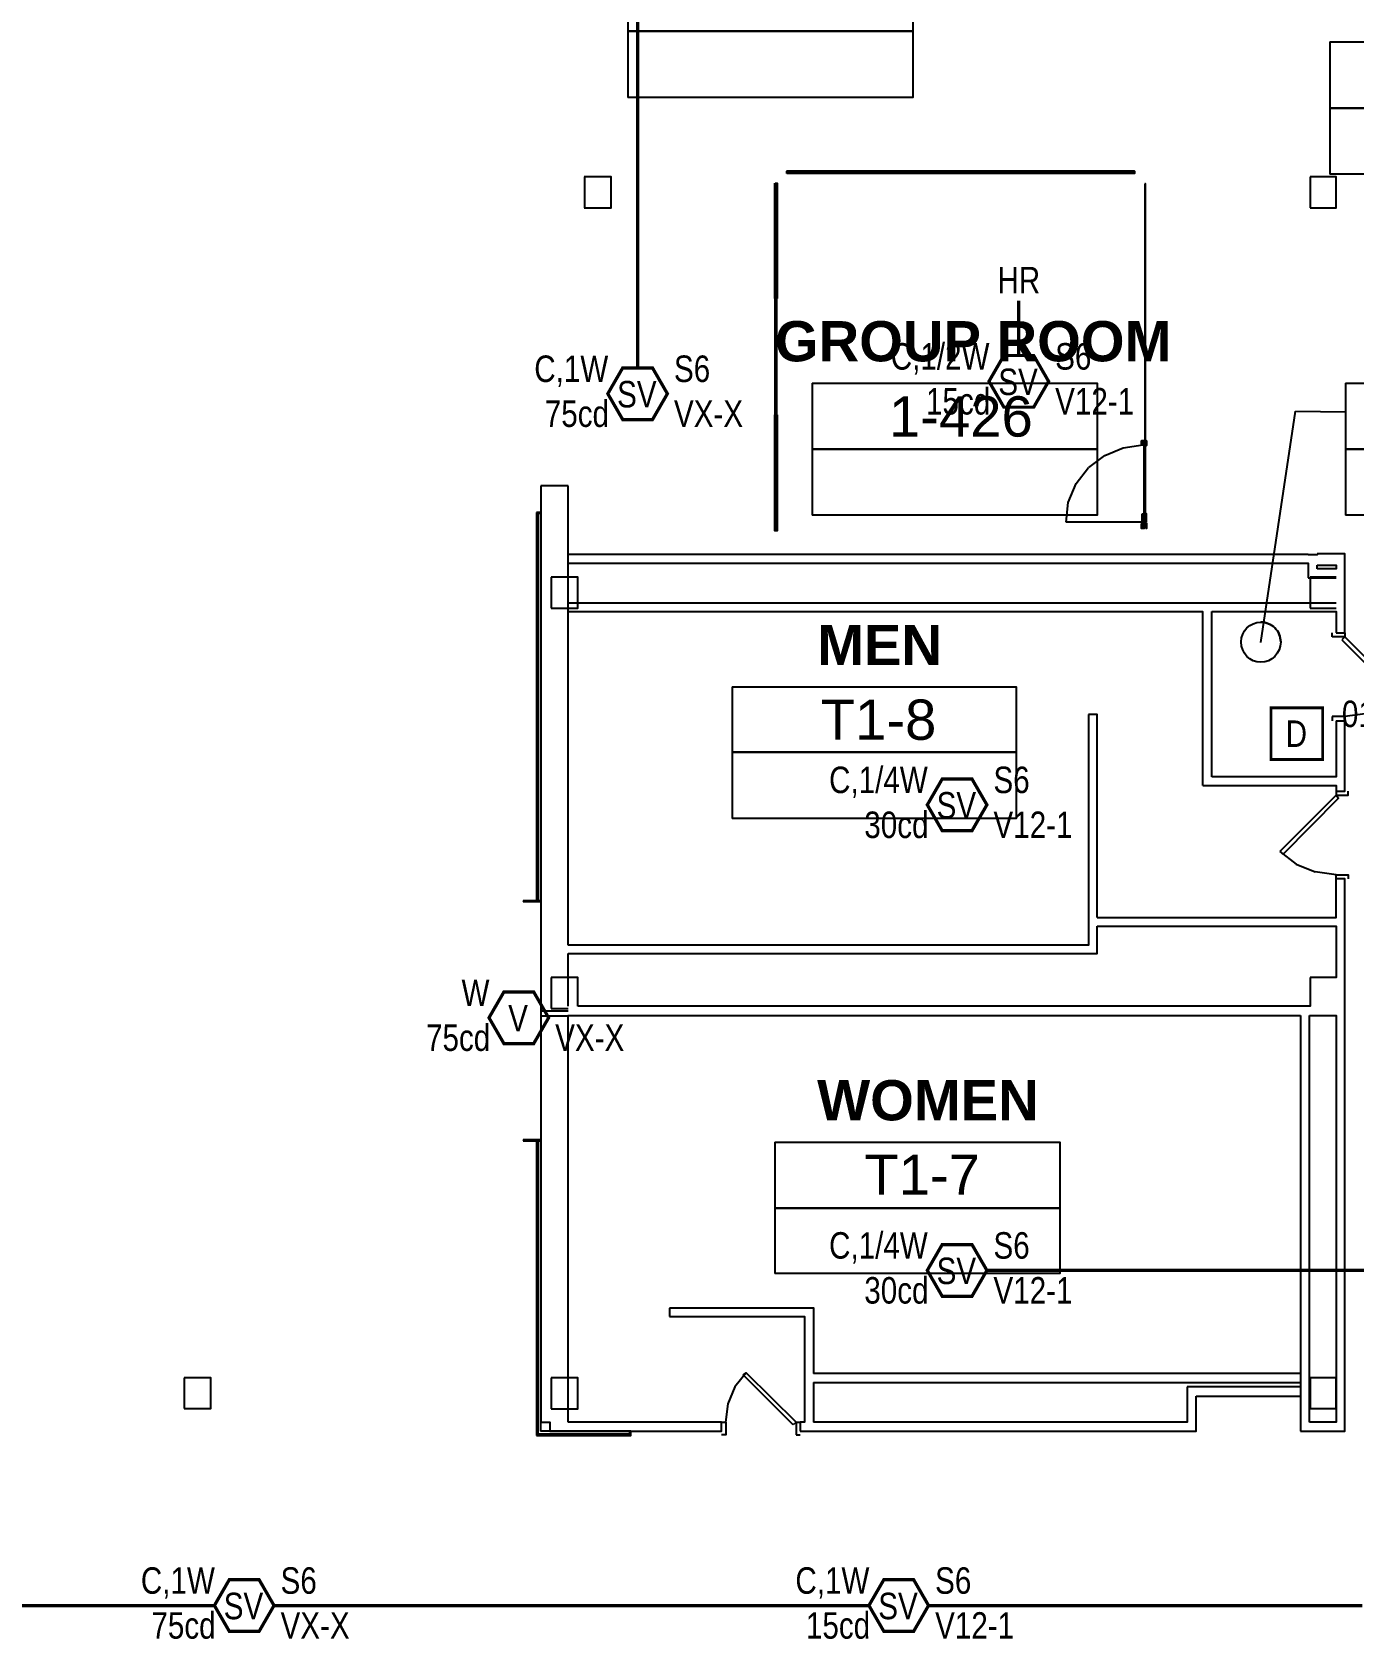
# Model space of a CAD drawing. Header units: inches. Extents: x 8199 to 15931, y 7617 to 15423.
# Drawn here: x 13328 to 13927, y 8918 to 9646 of the extents above; entities that cross this region are included whole.
import ezdxf
from ezdxf.enums import TextEntityAlignment as Align

# ---------------------------------------------------------------- set-up
doc = ezdxf.new("R2010")
doc.units = ezdxf.units.IN
doc.header["$LTSCALE"] = 0.25
doc.header["$MEASUREMENT"] = 0
for name, color, linetype in [('BACKGROUND', 8, 'Continuous'), ('CL-TEXT', 3, 'Continuous'), ('CONDUIT', 6, 'Continuous'), ('HEAT DETECTOR', 1, 'Continuous'), ('SPEAKER STROBE', 1, 'Continuous'), ('STROBE', 1, 'Continuous')]:
    doc.layers.add(name, color=color, linetype=linetype)
doc.styles.add('Arial', font='arial.ttf', dxfattribs={"width": 0.8})
doc.styles.add('PDF Arial', font='arial.ttf')
doc.styles.add('PDF Arial Bold', font='arialbd.ttf')

# ---------------------------------------------------------------- blocks, each defined once
blk = doc.blocks.new('SIGA-HRD')
at = {"layer": 'HEAT DETECTOR', "const_width": 1.3}
blk.add_lwpolyline([(-11.5, -11.68), (-11.5, 11.7), (11.89, 11.7), (11.89, -11.68)], close=True, dxfattribs=at)
at = {"layer": 'HEAT DETECTOR', "style": 'Arial', "width": 0.8}
blk.add_text('D', height=12, dxfattribs=at).set_placement((0, 0), align=Align.MIDDLE)
for tag, p in [('ADDRESS', (20.64, 8.96)), ('ZONE', (20.64, -8.58))]:
    blk.add_attdef(tag, text='', height=12, dxfattribs=at).set_placement(p, align=Align.MIDDLE_LEFT)
blk.add_attdef('SUBSCRIPT', text='', height=12, dxfattribs=at).set_placement((-16.56, -9.02), align=Align.MIDDLE_RIGHT)
blk = doc.blocks.new('G1-VM')
at = {"layer": 'STROBE', "const_width": 1.46}
blk.add_lwpolyline([(13.83, 0.21), (7.08, 11.9), (-6.42, 11.9), (-13.17, 0.21), (-6.42, -11.49), (7.08, -11.49)], close=True, dxfattribs=at)
at = {"layer": 'STROBE', "style": 'Arial', "width": 0.8}
blk.add_text('V', height=12, dxfattribs=at).set_placement((0, 0), align=Align.MIDDLE)
for tag, p in [('W', (-12.95, 11.52)), ('CANDELA', (-12.62, -8.82))]:
    blk.add_attdef(tag, text='', height=12, dxfattribs=at).set_placement(p, align=Align.MIDDLE_RIGHT)
blk.add_attdef('Visual_Circuit', text='', height=12, dxfattribs=at).set_placement((16.8, -8.82), align=Align.MIDDLE_LEFT)
blk = doc.blocks.new('GC-S7VM')
at = {"layer": 'SPEAKER STROBE', "const_width": 1.46}
blk.add_lwpolyline([(13.83, 0.21), (7.08, 11.9), (-6.42, 11.9), (-13.17, 0.21), (-6.42, -11.49), (7.08, -11.49)], close=True, dxfattribs=at)
at = {"layer": 'SPEAKER STROBE', "style": 'Arial', "width": 0.8}
blk.add_text('SV', height=12, dxfattribs=at).set_placement((0, 0), align=Align.MIDDLE)
for tag, p in [('C', (-12.95, 11.52)), ('CANDELA', (-12.62, -8.82)), ('1/2W', (-12.62, -29.16))]:
    blk.add_attdef(tag, text='', height=12, dxfattribs=at).set_placement(p, align=Align.MIDDLE_RIGHT)
for tag, p in [('Speaker_Circuit', (16.8, 11.52)), ('Visual_Circuit', (16.8, -8.82))]:
    blk.add_attdef(tag, text='', height=12, dxfattribs=at).set_placement(p, align=Align.MIDDLE_LEFT)

msp = doc.modelspace()

# ---------------------------------------------------------------- linework, layer by layer
at = {"layer": 'BACKGROUND'}
for points in [[(13597.92, 9676.75), (13597.92, 9646.8), (13597.92, 9616.86)], [(13597.93, 9676.76), (13726.97, 9676.76), (13726.97, 9646.81), (13597.93, 9646.81), (13726.97, 9646.81), (13726.97, 9616.87), (13597.93, 9616.87)], [(13915.84, 9642.02), (14044.88, 9642.02), (14044.88, 9612.07), (13915.84, 9612.07), (14044.88, 9612.07), (14044.88, 9582.12), (13915.84, 9582.12)], [(13915.89, 9642.03), (13915.89, 9612.09), (13915.89, 9582.14)], [(13578.18, 9566.85), (13590.29, 9566.85), (13590.29, 9580.86), (13578.18, 9580.86)], [(13578.19, 9580.87), (13578.19, 9566.85)], [(13669.9, 9583.4), (13709.73, 9583.4), (13669.9, 9583.4), (13709.73, 9583.4), (13669.9, 9583.4), (13709.73, 9583.4), (13709.73, 9582.76), (13669.9, 9582.76), (13709.73, 9582.76), (13669.9, 9582.76), (13709.73, 9582.76)], [(13709.73, 9582.44), (13669.9, 9582.44)], [(13669.95, 9582.46), (13669.95, 9582.78), (13669.95, 9583.42)], [(13669.95, 9583.42), (13669.95, 9583.42)], [(13669.95, 9583.42), (13669.95, 9583.42)], [(13669.95, 9583.42), (13669.95, 9583.42)], [(13669.95, 9582.78), (13669.95, 9582.78)], [(13670.85, 9582.76), (13709.73, 9582.76), (13709.73, 9583.4), (13670.85, 9583.4)], [(13670.89, 9583.41), (13670.89, 9582.77)], [(13709.76, 9582.77), (13748.62, 9582.77), (13709.76, 9582.77), (13748.62, 9582.77), (13709.76, 9582.77), (13748.62, 9582.77), (13748.62, 9583.41), (13709.76, 9583.41), (13748.62, 9583.41), (13709.76, 9583.41), (13748.62, 9583.41), (13709.76, 9583.41), (13748.62, 9583.41), (13748.62, 9582.77)], [(13748.62, 9582.46), (13709.76, 9582.46)], [(13748.6, 9582.76), (13787.47, 9582.76), (13748.6, 9582.76), (13787.47, 9582.76), (13748.6, 9582.76), (13787.47, 9582.76), (13787.47, 9583.4), (13748.6, 9583.4), (13787.47, 9583.4), (13748.6, 9583.4), (13787.47, 9583.4), (13748.6, 9583.4), (13787.47, 9583.4), (13787.47, 9582.76)], [(13787.47, 9582.45), (13748.6, 9582.45)], [(13787.48, 9582.78), (13826.36, 9582.78), (13826.36, 9583.41), (13787.48, 9583.41)], [(13787.48, 9583.4), (13827.3, 9583.4), (13787.48, 9583.4), (13827.3, 9583.4), (13787.48, 9583.4), (13827.3, 9583.4), (13827.3, 9582.77), (13827.3, 9582.45), (13787.48, 9582.45)], [(13827.3, 9583.4), (13827.3, 9583.4)], [(13827.3, 9583.4), (13827.3, 9583.4)], [(13827.3, 9583.4), (13827.3, 9583.4)], [(13827.3, 9582.77), (13827.3, 9582.77)], [(13906.94, 9566.84), (13918.74, 9566.84), (13918.74, 9580.86), (13906.94, 9580.86)], [(13906.96, 9580.86), (13906.96, 9566.84)], [(13664.5, 9577.99), (13664.5, 9577.99)], [(13664.5, 9577.99), (13664.5, 9577.99)], [(13664.5, 9525.74), (13664.5, 9577.99)], [(13664.5, 9577.67), (13664.5, 9525.74), (13664.5, 9473.17), (13664.5, 9421.24)], [(13664.55, 9578), (13665.17, 9578), (13665.17, 9525.75), (13665.17, 9578), (13665.17, 9525.75), (13665.17, 9578)], [(13664.55, 9577.68), (13665.17, 9577.68), (13665.17, 9525.75), (13664.55, 9525.75), (13665.17, 9525.75), (13665.17, 9473.19), (13665.17, 9420.62), (13664.55, 9420.62)], [(13665.17, 9578), (13665.17, 9578)], [(13665.17, 9578), (13665.17, 9578)], [(13665.17, 9578), (13665.48, 9578), (13665.48, 9525.75)], [(13832.39, 9461.38), (13832.39, 9500.25), (13832.06, 9500.25), (13832.39, 9500.25), (13832.39, 9539.12), (13832.06, 9539.12), (13832.39, 9539.12), (13832.39, 9577.67), (13832.06, 9577.67)], [(13832.07, 9577.67), (13832.07, 9539.12), (13832.07, 9500.25), (13832.07, 9461.39)], [(13681.38, 9487.51), (13681.38, 9457.56), (13681.38, 9427.61)], [(13681.4, 9487.51), (13810.42, 9487.51), (13810.42, 9457.56), (13681.4, 9457.56), (13810.42, 9457.56), (13810.42, 9427.62), (13681.4, 9427.62)], [(13922.85, 9487.51), (14051.89, 9487.51), (14051.89, 9457.56), (13922.85, 9457.56), (14051.89, 9457.56), (14051.89, 9427.61), (13922.85, 9427.61)], [(13922.9, 9487.52), (13922.9, 9457.57), (13922.9, 9427.63)], [(13664.5, 9420.61), (13664.5, 9473.17)], [(13664.55, 9421.26), (13665.17, 9421.26), (13665.17, 9473.19), (13664.55, 9473.19), (13665.17, 9473.19), (13665.17, 9420.62), (13665.17, 9473.19), (13665.17, 9420.62)], [(13665.48, 9473.18), (13665.48, 9420.62), (13665.17, 9420.62)], [(13884.64, 9369.95), (13900.26, 9474.77)], [(13900.29, 9474.78), (13922.9, 9474.46)], [(13813.93, 9454.7), (13822.21, 9458.2)], [(13822.24, 9458.21), (13831.14, 9459.48)], [(13830.5, 9461.39), (13830.83, 9461.39)], [(13830.83, 9460.12), (13830.83, 9460.44), (13830.5, 9460.44), (13830.83, 9460.44)], [(13831.76, 9460.43), (13831.12, 9460.43), (13831.76, 9460.43), (13831.76, 9460.75), (13831.76, 9461.07), (13831.76, 9461.39), (13830.51, 9461.39)], [(13830.52, 9461.4), (13830.52, 9461.4)], [(13830.52, 9461.4), (13830.52, 9461.4)], [(13830.52, 9461.4), (13830.52, 9461.4)], [(13830.52, 9461.4), (13830.52, 9461.4)], [(13830.52, 9461.4), (13830.52, 9461.4)], [(13830.52, 9461.4), (13830.52, 9461.4)], [(13830.52, 9461.4), (13830.52, 9461.4)], [(13830.52, 9459.81), (13830.52, 9461.4)], [(13830.52, 9461.4), (13830.52, 9461.4)], [(13830.52, 9461.4), (13830.52, 9461.4)], [(13830.52, 9461.4), (13830.52, 9461.4)], [(13830.52, 9461.4), (13830.52, 9461.4)], [(13830.52, 9461.4), (13830.52, 9461.4)], [(13830.52, 9461.4), (13830.52, 9461.4)], [(13830.52, 9461.4), (13830.52, 9461.4)], [(13830.52, 9461.4), (13830.52, 9461.4)], [(13830.52, 9461.4), (13830.52, 9461.4)], [(13830.52, 9461.4), (13830.52, 9461.4)], [(13830.52, 9461.4), (13830.52, 9461.4)], [(13830.52, 9461.4), (13830.52, 9461.4)], [(13830.52, 9461.4), (13830.52, 9461.4)], [(13830.52, 9460.44), (13830.52, 9460.44)], [(13830.52, 9460.44), (13830.52, 9460.44)], [(13830.52, 9460.44), (13830.52, 9460.44)], [(13830.52, 9460.44), (13830.52, 9460.44)], [(13830.52, 9460.44), (13830.52, 9460.44)], [(13830.52, 9460.44), (13830.52, 9460.44)], [(13830.52, 9460.13), (13830.52, 9460.13)], [(13830.52, 9459.81), (13830.52, 9459.81)], [(13830.52, 9459.81), (13830.52, 9459.81)], [(13830.52, 9459.49), (13830.52, 9459.81)], [(13830.52, 9459.81), (13830.52, 9459.81)], [(13830.52, 9459.81), (13830.52, 9459.81)], [(13830.52, 9459.81), (13830.52, 9459.81)], [(13830.52, 9459.81), (13830.52, 9459.81)], [(13830.52, 9459.81), (13830.52, 9459.81)], [(13830.52, 9459.81), (13830.52, 9459.49)], [(13830.52, 9459.49), (13830.52, 9459.49)], [(13831.14, 9461.39), (13830.82, 9461.39)], [(13830.82, 9460.44), (13831.14, 9460.44), (13831.14, 9460.12), (13830.82, 9460.12)], [(13831.14, 9459.48), (13830.82, 9459.48), (13831.14, 9459.48), (13831.14, 9459.8)], [(13830.83, 9460.44), (13830.83, 9460.44)], [(13830.83, 9459.8), (13830.83, 9459.8)], [(13830.83, 9459.8), (13830.83, 9459.8)], [(13830.83, 9459.8), (13830.83, 9459.8)], [(13830.83, 9459.8), (13830.83, 9459.8)], [(13830.83, 9459.48), (13830.83, 9459.48)], [(13830.83, 9459.48), (13830.83, 9459.48)], [(13830.83, 9459.48), (13830.83, 9459.48)], [(13830.83, 9459.48), (13830.83, 9459.48)], [(13830.83, 9459.48), (13830.83, 9459.48)], [(13831.44, 9459.48), (13831.76, 9459.48), (13831.76, 9459.79), (13831.76, 9459.48), (13831.76, 9459.79), (13831.76, 9459.48), (13831.12, 9459.48)], [(13831.45, 9460.44), (13831.45, 9460.75), (13831.45, 9460.44), (13831.45, 9460.75), (13831.45, 9461.07), (13831.45, 9461.39), (13831.13, 9461.39)], [(13831.13, 9459.8), (13831.45, 9459.8), (13831.45, 9459.48)], [(13831.14, 9460.44), (13831.14, 9460.44)], [(13831.14, 9460.44), (13831.14, 9460.44)], [(13831.14, 9460.44), (13831.14, 9460.44)], [(13831.14, 9459.8), (13831.14, 9459.8)], [(13831.14, 9459.8), (13831.14, 9459.8)], [(13831.14, 9459.8), (13831.14, 9459.8)], [(13831.14, 9459.48), (13831.14, 9459.48)], [(13831.14, 9459.48), (13831.14, 9459.48)], [(13831.14, 9459.48), (13831.14, 9459.48)], [(13831.14, 9459.48), (13831.14, 9459.48)], [(13831.14, 9459.48), (13831.14, 9459.48)], [(13831.74, 9460.43), (13832.39, 9460.43), (13831.42, 9460.43)], [(13831.44, 9423.8), (13831.76, 9423.8), (13831.76, 9423.48), (13831.76, 9423.8), (13831.76, 9423.48), (13831.76, 9423.8), (13831.76, 9459.48)], [(13831.45, 9461.39), (13831.45, 9461.39)], [(13831.45, 9460.75), (13831.45, 9460.75)], [(13831.45, 9460.75), (13831.45, 9460.75)], [(13831.45, 9460.75), (13831.45, 9460.75)], [(13831.45, 9460.75), (13831.45, 9460.75)], [(13831.45, 9460.75), (13831.45, 9460.75)], [(13831.45, 9460.75), (13831.45, 9460.75)], [(13831.45, 9460.75), (13831.45, 9460.75)], [(13831.45, 9460.44), (13831.45, 9460.44)], [(13831.45, 9460.44), (13831.45, 9460.44)], [(13831.45, 9460.44), (13831.45, 9460.44)], [(13831.45, 9460.44), (13831.45, 9460.44)], [(13831.45, 9460.44), (13831.45, 9460.44)], [(13831.45, 9460.44), (13831.45, 9460.44)], [(13831.45, 9460.44), (13831.45, 9460.44)], [(13831.45, 9460.44), (13831.45, 9460.44)], [(13831.74, 9461.38), (13832.39, 9461.38), (13832.06, 9461.38)], [(13832.07, 9460.11), (13832.07, 9460.43), (13831.75, 9460.43), (13832.07, 9460.43)], [(13831.76, 9461.39), (13831.76, 9461.39)], [(13831.76, 9461.39), (13831.76, 9461.39)], [(13831.76, 9461.39), (13831.76, 9461.39)], [(13831.76, 9461.39), (13831.76, 9461.39)], [(13831.76, 9461.39), (13831.76, 9461.39)], [(13831.76, 9461.39), (13831.76, 9461.39)], [(13831.76, 9461.39), (13831.76, 9461.39)], [(13831.76, 9461.39), (13831.76, 9461.39)], [(13831.76, 9461.39), (13831.76, 9461.39)], [(13831.76, 9461.39), (13831.76, 9461.39)], [(13831.76, 9461.39), (13831.76, 9461.39)], [(13831.76, 9461.39), (13831.76, 9461.39)], [(13831.76, 9461.39), (13831.76, 9461.39)], [(13831.76, 9461.39), (13831.76, 9461.39)], [(13831.76, 9461.39), (13831.76, 9461.39)], [(13831.76, 9461.39), (13831.76, 9461.39)], [(13831.76, 9461.39), (13831.76, 9461.39)], [(13831.76, 9460.75), (13831.76, 9460.75)], [(13831.76, 9460.43), (13831.76, 9460.43)], [(13831.76, 9459.48), (13831.76, 9459.48)], [(13831.76, 9459.48), (13831.76, 9459.48)], [(13831.76, 9459.48), (13831.76, 9459.48)], [(13831.76, 9459.48), (13831.76, 9459.48)], [(13832.06, 9460.43), (13832.39, 9460.43), (13832.39, 9460.11), (13832.39, 9460.43), (13832.39, 9460.11), (13832.06, 9460.11)], [(13832.07, 9460.43), (13832.07, 9460.43)], [(13832.07, 9460.43), (13832.07, 9460.43)], [(13832.07, 9459.79), (13832.07, 9459.79)], [(13832.07, 9459.79), (13832.07, 9459.79)], [(13832.07, 9459.79), (13832.07, 9459.79)], [(13832.07, 9459.79), (13832.07, 9459.79)], [(13832.07, 9459.79), (13832.07, 9459.79)], [(13832.07, 9459.79), (13832.07, 9459.79)], [(13832.07, 9459.79), (13832.07, 9459.79)], [(13832.07, 9459.48), (13832.07, 9459.48)], [(13832.07, 9459.48), (13832.07, 9459.48)], [(13832.07, 9459.48), (13832.07, 9459.48)], [(13832.07, 9459.48), (13832.07, 9459.48)], [(13832.07, 9459.48), (13832.07, 9459.48)], [(13832.39, 9461.38), (13832.39, 9461.38)], [(13832.39, 9461.38), (13832.39, 9461.38)], [(13832.39, 9461.38), (13832.39, 9461.38)], [(13832.39, 9461.38), (13832.39, 9461.38)], [(13832.39, 9461.38), (13832.39, 9461.38)], [(13832.39, 9461.38), (13832.39, 9461.38)], [(13832.39, 9461.38), (13832.39, 9461.38)], [(13832.39, 9461.38), (13832.39, 9461.38)], [(13832.39, 9461.38), (13832.39, 9461.38)], [(13832.39, 9460.43), (13832.39, 9460.43)], [(13832.39, 9460.43), (13832.39, 9460.43)], [(13832.39, 9460.43), (13832.39, 9460.43)], [(13832.39, 9460.43), (13832.39, 9460.43)], [(13832.39, 9460.43), (13832.39, 9460.43)], [(13832.39, 9460.43), (13832.39, 9460.43)], [(13832.39, 9460.43), (13832.39, 9460.43)], [(13832.39, 9460.43), (13832.39, 9460.43)], [(13832.39, 9460.43), (13832.39, 9460.43)], [(13832.39, 9460.43), (13832.39, 9460.43)], [(13832.39, 9460.11), (13832.39, 9460.11)], [(13832.39, 9459.79), (13832.39, 9459.79)], [(13832.39, 9459.79), (13832.39, 9459.79)], [(13832.39, 9459.79), (13832.39, 9459.79)], [(13832.39, 9459.79), (13832.39, 9459.79)], [(13832.39, 9459.79), (13832.39, 9459.79)], [(13832.39, 9459.47), (13832.39, 9459.47)], [(13832.39, 9459.47), (13832.39, 9459.47)], [(13832.39, 9459.47), (13832.39, 9459.47)], [(13832.39, 9459.47), (13832.39, 9459.47)], [(13832.39, 9459.47), (13832.39, 9459.47)], [(13832.39, 9459.47), (13832.39, 9459.47)], [(13832.39, 9459.47), (13832.39, 9459.47)], [(13832.39, 9459.47), (13832.39, 9459.15)], [(13832.39, 9455.97), (13832.39, 9459.47)], [(13832.39, 9423.79), (13832.39, 9459.47)], [(13832.39, 9459.15), (13832.39, 9459.15)], [(13832.39, 9459.15), (13832.39, 9459.15)], [(13832.39, 9459.15), (13832.39, 9459.15)], [(13832.39, 9459.15), (13832.39, 9459.15)], [(13832.39, 9459.15), (13832.39, 9459.15)], [(13832.39, 9459.15), (13832.39, 9459.15)], [(13832.39, 9459.15), (13832.39, 9459.15)], [(13832.39, 9459.15), (13832.39, 9459.15)], [(13832.39, 9459.15), (13832.39, 9459.15)], [(13832.39, 9459.15), (13832.39, 9459.15)], [(13832.39, 9459.15), (13832.39, 9459.15)], [(13832.43, 9461.4), (13832.75, 9461.4)], [(13832.75, 9461.4), (13832.43, 9461.4)], [(13832.43, 9459.49), (13832.75, 9459.49), (13832.75, 9459.81), (13832.43, 9459.81), (13832.75, 9459.81), (13832.75, 9460.45), (13832.75, 9459.49), (13832.75, 9459.17), (13832.43, 9459.17), (13832.75, 9459.17)], [(13832.75, 9461.4), (13832.75, 9461.4)], [(13832.75, 9461.4), (13832.75, 9461.4)], [(13832.75, 9461.4), (13832.75, 9461.4)], [(13832.75, 9461.4), (13832.75, 9461.4)], [(13832.75, 9461.4), (13832.75, 9461.4)], [(13832.75, 9461.4), (13832.75, 9461.4)], [(13832.75, 9460.45), (13832.75, 9460.45)], [(13832.75, 9460.45), (13832.75, 9460.45)], [(13832.75, 9459.49), (13832.75, 9459.49)], [(13832.75, 9459.17), (13832.75, 9459.17)], [(13832.75, 9459.17), (13832.75, 9459.17)], [(13800.86, 9441.95), (13806.58, 9449.28)], [(13806.61, 9449.29), (13813.95, 9454.71)], [(13797.36, 9433.35), (13800.86, 9441.96)], [(13558.41, 9441), (13558.41, 9379.83), (13558.41, 9293.49), (13558.41, 9200.78)], [(13570.87, 9441.01), (13558.45, 9441.01)], [(13556.49, 9428.57), (13558.41, 9428.57), (13558.41, 9428.89), (13556.49, 9428.89)], [(13556.54, 9428.9), (13556.54, 9428.59), (13556.54, 9253.04)], [(13557.14, 9253.03), (13558.41, 9253.03), (13558.41, 9428.57), (13557.14, 9428.57)], [(13557.16, 9428.58), (13557.16, 9253.04)], [(13796.42, 9424.44), (13797.38, 9433.36)], [(13830.79, 9428.26), (13831.76, 9428.26), (13831.76, 9424.11), (13831.44, 9424.11)], [(13830.83, 9424.12), (13830.83, 9424.44), (13830.83, 9428.26)], [(13832.39, 9424.75), (13832.39, 9428.25)], [(13832.43, 9424.76), (13832.75, 9424.76), (13832.75, 9428.27), (13832.43, 9428.27)], [(13664.5, 9420.61), (13664.5, 9420.61)], [(13664.5, 9420.61), (13664.5, 9420.61)], [(13665.17, 9420.62), (13665.17, 9420.62)], [(13665.17, 9420.62), (13665.17, 9420.62)], [(13832.07, 9424.43), (13796.39, 9424.43)], [(13830.83, 9423.17), (13830.83, 9422.85), (13830.5, 9422.85), (13830.83, 9422.85)], [(13830.5, 9421.89), (13830.83, 9421.89)], [(13831.76, 9422.84), (13831.12, 9422.84), (13831.76, 9422.84), (13831.76, 9422.52), (13831.76, 9422.2), (13831.76, 9421.88), (13831.76, 9421.56), (13830.51, 9421.56)], [(13830.52, 9423.49), (13830.52, 9422.85), (13830.52, 9423.49), (13830.52, 9423.81), (13830.52, 9423.49), (13830.52, 9421.89), (13830.52, 9421.58), (13830.52, 9421.89)], [(13830.52, 9423.49), (13830.52, 9423.49)], [(13830.52, 9423.49), (13830.52, 9423.49)], [(13830.52, 9423.49), (13830.52, 9423.49)], [(13830.52, 9423.49), (13830.52, 9423.49)], [(13830.52, 9423.49), (13830.52, 9423.49)], [(13830.52, 9423.49), (13830.52, 9423.49)], [(13830.52, 9422.85), (13830.52, 9422.85)], [(13830.52, 9422.85), (13830.52, 9422.85)], [(13830.52, 9422.85), (13830.52, 9422.85)], [(13830.52, 9422.85), (13830.52, 9422.85)], [(13830.52, 9422.85), (13830.52, 9422.85)], [(13830.52, 9422.85), (13830.52, 9422.85)], [(13830.52, 9422.85), (13830.52, 9422.85)], [(13830.52, 9422.85), (13830.52, 9422.85)], [(13830.52, 9422.85), (13830.52, 9422.85)], [(13830.52, 9421.89), (13830.52, 9421.89)], [(13830.52, 9421.89), (13830.52, 9421.89)], [(13830.52, 9421.89), (13830.52, 9421.89)], [(13830.52, 9421.89), (13830.52, 9421.89)], [(13830.52, 9421.89), (13830.52, 9421.89)], [(13830.52, 9421.89), (13830.52, 9421.89)], [(13830.52, 9421.89), (13830.52, 9421.89)], [(13830.52, 9421.89), (13830.52, 9421.89)], [(13830.52, 9421.89), (13830.52, 9421.89)], [(13830.52, 9421.89), (13830.52, 9421.89)], [(13830.52, 9421.89), (13830.52, 9421.89)], [(13830.52, 9421.89), (13830.52, 9421.89)], [(13830.52, 9421.89), (13830.52, 9421.89)], [(13830.52, 9421.89), (13830.52, 9421.89)], [(13830.52, 9421.89), (13830.52, 9421.89)], [(13830.52, 9421.58), (13830.52, 9421.58)], [(13830.52, 9421.58), (13830.52, 9421.58)], [(13831.45, 9424.12), (13830.8, 9424.12)], [(13831.14, 9423.8), (13830.82, 9423.8), (13831.14, 9423.8), (13831.14, 9423.48)], [(13830.82, 9422.84), (13831.14, 9422.84), (13831.14, 9423.16), (13830.82, 9423.16)], [(13831.14, 9421.89), (13830.82, 9421.89)], [(13830.83, 9423.8), (13830.83, 9423.8)], [(13830.83, 9423.8), (13830.83, 9423.49)], [(13830.83, 9423.49), (13830.83, 9423.49)], [(13830.83, 9423.49), (13830.83, 9423.49)], [(13830.83, 9423.49), (13830.83, 9423.49)], [(13830.83, 9423.49), (13830.83, 9423.49)], [(13830.83, 9423.49), (13830.83, 9423.49)], [(13831.76, 9423.48), (13830.83, 9423.49)], [(13830.83, 9423.49), (13830.83, 9423.49)], [(13830.83, 9422.85), (13830.83, 9422.85)], [(13831.12, 9423.8), (13831.76, 9423.8), (13831.76, 9423.48)], [(13831.13, 9423.48), (13831.45, 9423.48), (13831.45, 9423.8)], [(13831.13, 9421.89), (13831.45, 9421.89)], [(13831.14, 9423.8), (13831.14, 9423.8)], [(13831.14, 9423.8), (13831.14, 9423.8)], [(13831.14, 9423.48), (13831.14, 9423.48)], [(13831.14, 9423.48), (13831.14, 9423.48)], [(13831.14, 9423.48), (13831.14, 9423.48)], [(13831.14, 9423.48), (13831.14, 9423.48)], [(13831.14, 9423.48), (13831.14, 9423.48)], [(13831.14, 9422.84), (13831.14, 9422.84)], [(13831.14, 9422.84), (13831.14, 9422.84)], [(13831.14, 9422.84), (13831.14, 9422.84)], [(13831.74, 9422.83), (13832.39, 9422.83), (13832.39, 9422.52), (13832.39, 9422.83), (13831.42, 9422.83)], [(13831.45, 9422.84), (13831.45, 9422.84)], [(13831.45, 9422.84), (13831.45, 9422.84)], [(13831.45, 9422.2), (13831.45, 9421.89), (13831.45, 9422.52), (13831.45, 9422.84)], [(13831.45, 9422.84), (13831.45, 9422.84)], [(13831.45, 9422.84), (13831.45, 9422.84)], [(13831.45, 9422.84), (13831.45, 9422.84)], [(13831.45, 9422.84), (13831.45, 9422.84)], [(13831.45, 9422.84), (13831.45, 9422.84)], [(13831.45, 9422.52), (13831.45, 9422.52)], [(13831.45, 9422.52), (13831.45, 9422.52)], [(13831.45, 9422.52), (13831.45, 9422.52)], [(13831.45, 9422.52), (13831.45, 9422.52)], [(13831.45, 9422.52), (13831.45, 9422.52)], [(13831.45, 9422.52), (13831.45, 9422.52)], [(13831.45, 9422.52), (13831.45, 9422.52)], [(13831.45, 9422.52), (13831.45, 9422.52)], [(13831.45, 9422.52), (13831.45, 9422.52)], [(13831.45, 9422.52), (13831.45, 9422.52)], [(13831.45, 9421.89), (13831.45, 9421.89)], [(13832.07, 9423.16), (13832.07, 9422.84), (13831.75, 9422.84), (13832.07, 9422.84)], [(13831.76, 9423.48), (13831.76, 9423.48)], [(13831.76, 9423.48), (13831.76, 9423.48)], [(13831.76, 9422.84), (13831.76, 9422.84)], [(13831.76, 9422.52), (13831.76, 9422.52)], [(13831.76, 9421.88), (13831.76, 9421.88)], [(13831.76, 9421.88), (13831.76, 9421.88)], [(13831.76, 9421.88), (13831.76, 9421.88)], [(13831.76, 9421.88), (13831.76, 9421.88)], [(13831.76, 9421.88), (13831.76, 9421.88)], [(13831.76, 9421.88), (13831.76, 9421.88)], [(13831.76, 9421.88), (13831.76, 9421.88)], [(13831.76, 9421.88), (13831.76, 9421.88)], [(13831.76, 9421.88), (13831.76, 9421.88)], [(13831.76, 9421.88), (13831.76, 9421.88)], [(13831.76, 9421.88), (13831.76, 9421.88)], [(13831.76, 9421.88), (13831.76, 9421.88)], [(13831.76, 9421.88), (13831.76, 9421.88)], [(13831.76, 9421.88), (13831.76, 9421.88)], [(13831.76, 9421.88), (13831.76, 9421.88)], [(13831.76, 9421.56), (13831.76, 9421.56)], [(13832.06, 9422.83), (13832.39, 9422.83), (13832.39, 9423.15), (13832.06, 9423.15)], [(13832.07, 9423.79), (13832.07, 9423.79)], [(13832.07, 9423.79), (13832.07, 9423.79)], [(13832.07, 9423.47), (13832.07, 9423.47)], [(13832.07, 9423.47), (13832.07, 9423.47)], [(13832.07, 9423.47), (13832.07, 9423.47)], [(13832.07, 9423.47), (13832.07, 9423.47)], [(13832.07, 9423.47), (13832.07, 9423.47)], [(13832.07, 9423.47), (13832.07, 9423.47)], [(13832.07, 9423.47), (13832.07, 9423.47)], [(13832.07, 9423.47), (13832.07, 9423.47)], [(13832.07, 9423.47), (13832.07, 9423.47)], [(13832.07, 9423.47), (13832.07, 9423.47)], [(13832.07, 9422.84), (13832.07, 9422.84)], [(13832.07, 9422.84), (13832.07, 9422.84)], [(13832.39, 9424.11), (13832.39, 9424.11)], [(13832.39, 9424.11), (13832.39, 9424.11)], [(13832.39, 9424.11), (13832.39, 9424.11)], [(13832.39, 9424.11), (13832.39, 9424.11)], [(13832.39, 9424.11), (13832.39, 9424.11)], [(13832.39, 9424.11), (13832.39, 9424.11)], [(13832.39, 9424.11), (13832.39, 9424.11)], [(13832.39, 9423.79), (13832.39, 9424.11)], [(13832.39, 9424.11), (13832.39, 9424.11)], [(13832.39, 9424.11), (13832.39, 9424.11)], [(13832.39, 9424.11), (13832.39, 9424.11)], [(13832.39, 9424.11), (13832.39, 9424.11)], [(13832.39, 9423.79), (13832.39, 9423.79)], [(13832.39, 9423.79), (13832.39, 9423.79)], [(13832.39, 9423.79), (13832.39, 9423.79)], [(13832.39, 9423.79), (13832.39, 9423.79)], [(13832.39, 9423.79), (13832.39, 9423.79)], [(13832.39, 9423.79), (13832.39, 9423.79)], [(13832.39, 9423.79), (13832.39, 9423.79)], [(13832.39, 9423.47), (13832.39, 9423.47)], [(13832.39, 9423.47), (13832.39, 9423.47)], [(13832.39, 9423.47), (13832.39, 9423.47)], [(13832.39, 9423.47), (13832.39, 9423.47)], [(13832.39, 9423.47), (13832.39, 9423.47)], [(13832.39, 9422.83), (13832.39, 9422.83)], [(13832.39, 9422.83), (13832.39, 9422.83)], [(13832.39, 9422.83), (13832.39, 9422.83)], [(13832.39, 9422.83), (13832.39, 9422.83)], [(13832.39, 9422.83), (13832.39, 9422.83)], [(13832.39, 9422.83), (13832.39, 9422.83)], [(13832.39, 9422.83), (13832.39, 9422.83)], [(13832.39, 9422.83), (13832.39, 9422.83)], [(13832.39, 9422.83), (13832.39, 9422.83)], [(13832.39, 9422.83), (13832.39, 9422.83)], [(13832.39, 9422.52), (13832.39, 9422.52)], [(13832.39, 9421.88), (13832.39, 9421.88)], [(13832.39, 9421.88), (13832.39, 9421.88)], [(13832.39, 9421.88), (13832.39, 9421.88)], [(13832.39, 9421.56), (13832.39, 9421.88)], [(13832.39, 9421.88), (13832.39, 9421.88)], [(13832.39, 9421.88), (13832.39, 9421.88)], [(13832.39, 9421.88), (13832.39, 9421.88)], [(13832.39, 9421.88), (13832.39, 9421.88)], [(13832.39, 9421.56), (13832.39, 9421.56)], [(13832.75, 9424.13), (13832.75, 9423.81), (13832.75, 9422.85), (13832.43, 9422.85), (13832.75, 9422.85), (13832.75, 9421.9), (13832.43, 9421.9), (13832.75, 9421.9), (13832.43, 9421.9)], [(13832.43, 9423.81), (13832.75, 9423.81), (13832.75, 9423.49), (13832.75, 9422.85), (13832.75, 9422.21), (13832.75, 9421.9), (13832.75, 9421.58), (13832.43, 9421.58)], [(13832.75, 9424.13), (13832.75, 9424.13)], [(13832.75, 9424.13), (13832.75, 9424.13)], [(13832.75, 9423.81), (13832.75, 9423.81)], [(13832.75, 9422.85), (13832.75, 9422.85)], [(13832.75, 9422.85), (13832.75, 9422.85)], [(13832.75, 9421.9), (13832.75, 9421.9)], [(13832.75, 9421.9), (13832.75, 9421.9)], [(13832.75, 9421.9), (13832.75, 9421.9)], [(13832.75, 9421.9), (13832.75, 9421.9)], [(13832.75, 9421.9), (13832.75, 9421.9)], [(13906.02, 9409.79), (13570.86, 9409.79)], [(13570.86, 9405.96), (13906.02, 9405.96), (13906.02, 9399.27)], [(13910.12, 9410.09), (13910.12, 9409.78), (13905.98, 9409.78)], [(13918.74, 9410.1), (13910.15, 9410.1)], [(13922.59, 9374.43), (13922.59, 9410.11), (13918.76, 9410.11)], [(13563.17, 9385.56), (13575.28, 9385.56), (13575.28, 9399.58), (13563.17, 9399.58)], [(13563.18, 9399.58), (13563.18, 9385.56)], [(13905.98, 9399.26), (13910.12, 9399.26)], [(13918.74, 9399.59), (13906.94, 9399.59)], [(13906.96, 9399.58), (13906.96, 9385.57)], [(13910.12, 9403.4), (13910.12, 9405)], [(13910.15, 9405), (13918.74, 9405), (13918.74, 9403.41), (13910.15, 9403.41)], [(13910.15, 9399.27), (13918.74, 9399.27)], [(13918.74, 9387.8), (13570.84, 9387.8)], [(13570.85, 9383.97), (13858.19, 9383.97), (13858.19, 9309.1), (13858.19, 9305.28)], [(13862.34, 9383.98), (13918.74, 9383.98), (13918.74, 9374.42)], [(13862.35, 9309.11), (13862.35, 9383.97)], [(13906.94, 9385.57), (13918.74, 9385.57)], [(13570.87, 9232.97), (13570.87, 9293.5), (13570.87, 9379.84)], [(13916.82, 9372.5), (13916.82, 9374.41)], [(13918.76, 9374.43), (13922.59, 9374.43), (13922.59, 9372.51), (13916.86, 9372.51)], [(13922.59, 9372.51), (13921.31, 9371.24)], [(13921.31, 9371.23), (13946.79, 9345.75)], [(13946.75, 9345.74), (13948.03, 9347.01), (13922.55, 9372.5)], [(13645.08, 9349.88), (13645.08, 9320.26), (13645.08, 9290.31)], [(13645.1, 9349.89), (13773.81, 9349.89), (13773.81, 9320.27), (13645.1, 9320.27), (13773.81, 9320.27), (13773.81, 9290.32), (13645.1, 9290.32)], [(13806.58, 9337.45), (13806.58, 9232.96), (13570.83, 9232.96)], [(13810.42, 9245.39), (13810.42, 9337.46), (13806.59, 9337.46)], [(13918.74, 9334.59), (13918.74, 9309.11), (13862.34, 9309.11)], [(13916.82, 9336.5), (13916.82, 9334.59)], [(13918.76, 9334.6), (13922.59, 9334.6), (13922.59, 9336.51), (13916.86, 9336.51)], [(13918.76, 9302.74), (13922.59, 9302.74), (13922.59, 9334.6)], [(13931.78, 9337.77), (13922.54, 9336.5)], [(13858.23, 9305.29), (13918.74, 9305.29), (13918.74, 9302.74), (13918.74, 9300.82), (13893.24, 9275.34)], [(13918.73, 9300.82), (13919.68, 9299.54), (13894.5, 9274.06)], [(13918.71, 9300.82), (13924.14, 9300.82), (13924.14, 9302.73)], [(13893.23, 9275.33), (13900.57, 9269.6)], [(13894.54, 9274.07), (13893.27, 9275.34)], [(13900.6, 9269.61), (13909.19, 9266.1)], [(13810.43, 9245.39), (13918.74, 9245.39), (13918.74, 9262.91), (13918.74, 9264.82), (13909.2, 9266.1)], [(13918.71, 9264.82), (13924.14, 9264.82), (13924.14, 9262.91)], [(13918.76, 9012.83), (13922.59, 9012.83), (13922.59, 9201.11), (13922.59, 9262.92), (13918.76, 9262.92)], [(13550.43, 9252.71), (13558.41, 9252.71), (13558.41, 9253.03), (13550.43, 9253.03)], [(13550.46, 9253.04), (13550.46, 9252.72)], [(13570.84, 9229.14), (13810.42, 9229.14), (13810.42, 9232.97), (13810.42, 9241.56)], [(13810.43, 9241.57), (13918.74, 9241.57), (13918.74, 9218.31), (13906.94, 9218.31)], [(13570.87, 9205.25), (13570.87, 9229.15)], [(13575.28, 9205.24), (13575.28, 9218.3), (13563.17, 9218.3)], [(13563.18, 9218.31), (13563.18, 9204.29)], [(13906.96, 9218.31), (13906.96, 9205.25), (13906.63, 9205.25)], [(13558.41, 9203.01), (13558.41, 9016.96)], [(13570.87, 9203.03), (13558.45, 9203.03)], [(13563.22, 9204.3), (13570.87, 9204.3)], [(13902.49, 9205.25), (13575.3, 9205.25)], [(13906.64, 9205.25), (13902.5, 9205.25)], [(13570.87, 9016.97), (13570.87, 9201.11), (13570.87, 9200.8), (13558.45, 9200.8)], [(13570.83, 9201.11), (13902.49, 9201.11)], [(13906.64, 9016.97), (13906.64, 9201.11)], [(13906.65, 9201.11), (13918.74, 9201.11), (13918.74, 9016.97), (13906.65, 9016.97)], [(13550.43, 9144.39), (13558.41, 9144.39), (13558.41, 9144.71), (13550.43, 9144.71)], [(13550.46, 9144.72), (13550.46, 9144.4)], [(13556.54, 9144.41), (13556.54, 9010.92)], [(13558.41, 9012.82), (13558.41, 9144.39), (13557.14, 9144.39)], [(13557.16, 9144.4), (13557.16, 9011.55)], [(13664.5, 9143.76), (13793.54, 9143.76), (13793.54, 9113.82), (13664.5, 9113.82), (13793.54, 9113.82), (13793.54, 9084.19), (13664.5, 9084.19)], [(13664.5, 9143.76), (13664.5, 9113.81), (13664.5, 9084.18)], [(13616.72, 9068.58), (13616.72, 9064.75)], [(13616.72, 9064.75), (13677.9, 9064.75), (13677.9, 9016.97), (13675.97, 9016.97)], [(13682.05, 9038.95), (13682.05, 9064.76), (13682.05, 9068.58), (13616.74, 9068.58)], [(13396.91, 9037.04), (13396.91, 9023.02)], [(13396.92, 9023.02), (13409.01, 9023.02), (13409.01, 9037.04), (13396.92, 9037.04)], [(13563.17, 9023.01), (13575.28, 9023.01), (13575.28, 9037.03), (13563.17, 9037.03)], [(13563.18, 9037.03), (13563.18, 9023.01)], [(13650.18, 9038.32), (13651.46, 9039.27), (13646.38, 9032.9)], [(13672.81, 9015.7), (13650.18, 9038.31)], [(13651.42, 9039.26), (13674.05, 9016.96), (13674.05, 9011.23)], [(13902.49, 9038.95), (13682.01, 9038.95)], [(13682.01, 9034.81), (13902.49, 9034.81)], [(13682.05, 9016.97), (13682.05, 9034.81)], [(13906.94, 9023.02), (13918.74, 9023.02), (13918.74, 9037.04), (13906.94, 9037.04)], [(13906.96, 9037.04), (13906.96, 9023.02)], [(13646.37, 9032.9), (13643.18, 9025.26)], [(13675.98, 9012.82), (13855.34, 9012.82), (13855.34, 9016.96), (13855.34, 9028.75)], [(13851.18, 9032.89), (13851.18, 9028.75), (13851.18, 9016.96), (13682, 9016.96)], [(13902.49, 9032.89), (13851.19, 9032.89)], [(13855.33, 9028.75), (13902.49, 9028.75)], [(13643.16, 9025.25), (13642.18, 9016.96)], [(13556.49, 9010.91), (13598.86, 9010.91), (13598.86, 9012.82), (13598.86, 9011.54), (13557.11, 9011.54)], [(13598.86, 9012.82), (13558.39, 9012.82)], [(13558.42, 9016.96), (13562.56, 9016.96), (13562.56, 9012.82)], [(13562.55, 9012.82), (13640.3, 9012.82), (13640.3, 9016.97), (13570.85, 9016.97)], [(13598.91, 9010.92), (13599.22, 9010.92), (13599.22, 9012.83), (13598.91, 9012.83)], [(13640.31, 9016.97), (13642.22, 9016.97), (13642.22, 9011.23), (13640.31, 9011.23)], [(13674.05, 9016.96), (13672.8, 9015.69)], [(13674.05, 9016.96), (13675.97, 9016.96), (13675.97, 9012.82)], [(13902.5, 9012.83), (13906.64, 9012.83)], [(13906.65, 9012.82), (13918.74, 9012.82)], [(13674.05, 9011.23), (13675.97, 9011.23)]]:
    msp.add_lwpolyline(points, dxfattribs=at)
for points in [[(13787.48, 9582.77), (13827.3, 9582.77)], [(13787.48, 9582.77), (13827.3, 9582.77)], [(13664.5, 9577.99), (13664.5, 9525.74)], [(13664.5, 9577.99), (13664.5, 9525.74)], [(13664.5, 9473.17), (13664.5, 9420.61)], [(13664.5, 9473.17), (13664.5, 9420.61)], [(13830.83, 9461.39), (13830.5, 9461.39)], [(13830.5, 9459.48), (13830.83, 9459.48)], [(13830.52, 9461.4), (13830.52, 9461.08)], [(13830.52, 9460.44), (13830.52, 9461.08)], [(13830.52, 9459.81), (13830.52, 9460.44)], [(13830.52, 9460.44), (13830.52, 9460.13)], [(13831.14, 9459.48), (13831.14, 9459.8), (13830.82, 9459.8), (13831.14, 9459.8)], [(13830.83, 9459.48), (13830.83, 9459.8)], [(13830.83, 9459.8), (13830.83, 9459.48)], [(13832.07, 9459.48), (13832.07, 9459.79), (13831.75, 9459.79), (13832.07, 9459.79)], [(13831.75, 9459.48), (13832.07, 9459.48)], [(13832.39, 9459.47), (13832.06, 9459.47)], [(13832.07, 9459.79), (13832.07, 9459.48)], [(13832.39, 9459.47), (13832.39, 9459.15)], [(13832.43, 9461.4), (13832.75, 9461.4), (13832.75, 9460.45), (13832.43, 9460.45), (13832.75, 9460.45), (13832.75, 9461.08), (13832.75, 9461.4)], [(13830.5, 9423.8), (13830.83, 9423.8), (13830.83, 9423.49), (13830.83, 9423.8)], [(13830.83, 9421.89), (13830.5, 9421.89)], [(13830.52, 9422.85), (13830.52, 9422.21)], [(13830.52, 9421.89), (13830.52, 9422.21)], [(13831.14, 9423.48), (13830.82, 9423.48), (13831.14, 9423.48), (13831.14, 9423.8)], [(13830.83, 9423.49), (13830.83, 9423.8)], [(13832.07, 9423.79), (13832.07, 9423.47), (13831.75, 9423.47), (13832.07, 9423.47)], [(13831.75, 9423.79), (13832.07, 9423.79)], [(13832.39, 9423.79), (13832.06, 9423.79)], [(13832.07, 9423.47), (13832.07, 9423.79)], [(13832.39, 9423.79), (13832.39, 9424.11)], [(13832.75, 9424.13), (13832.43, 9424.13)], [(13832.75, 9423.49), (13832.43, 9423.49)]]:
    msp.add_lwpolyline(points, close=True, dxfattribs=at)
at = {"layer": 'BACKGROUND', "ltscale": 0.163343}
msp.add_lwpolyline([(13570.87, 9379.84), (13570.87, 9441.01)], dxfattribs=at)
at = {"layer": 'BACKGROUND', "ltscale": 0.001652}
msp.add_lwpolyline([(13830.52, 9423.81), (13830.52, 9421.58)], dxfattribs=at)
at = {"layer": 'BACKGROUND'}
msp.add_lwpolyline([(13893.56, 9370.27, 0.415542), (13884.63, 9379.19, -0.415542)], format="xyb", close=True, dxfattribs=at)
at = {"layer": 'BACKGROUND', "ltscale": 0.848334}
msp.add_lwpolyline([(13902.49, 9201.11), (13902.49, 9012.82)], dxfattribs=at)
at = {"layer": 'BACKGROUND'}
for points in [[(13875.71, 9370.27), (13875.71, 9375.37), (13879.55, 9379.19), (13884.63, 9379.19)], [(13875.71, 9370.27), (13875.71, 9375.37), (13879.55, 9379.19), (13884.63, 9379.19)], [(13884.63, 9361.03), (13879.55, 9361.03), (13875.71, 9365.17), (13875.71, 9370.27)], [(13884.63, 9361.03), (13879.55, 9361.03), (13875.71, 9365.17), (13875.71, 9370.27)], [(13893.56, 9370.27), (13893.56, 9365.17), (13889.42, 9361.03), (13884.63, 9361.03)], [(13893.56, 9370.27), (13893.56, 9365.17), (13889.42, 9361.03), (13884.63, 9361.03)]]:
    msp.add_open_spline(points, degree=3, dxfattribs=at)
at = {"layer": 'CONDUIT', "lineweight": 0, "const_width": 1.5}
for points in [[(13602.31, 9684.05), (13602.31, 9494.36)], [(13774.95, 9499.96), (13774.95, 9524.77)], [(13760.51, 9085.64), (13994.81, 9085.64)], [(13437.64, 8933.86), (13707.08, 8933.86)], [(13734.08, 8933.86), (13930.49, 8933.86)]]:
    msp.add_lwpolyline(points, dxfattribs=at)
msp.add_lwpolyline([(13183.31, 8918.62), (13183.31, 8927.86, -0.414214), (13189.31, 8933.86), (13410.64, 8933.86)], format="xyb", dxfattribs=at)

# ---------------------------------------------------------------- block references
at = {"layer": 'HEAT DETECTOR'}
msp.add_blockref('SIGA-HRD', (13900.66, 9328.71), dxfattribs=at).add_auto_attribs({'ADDRESS': '01030321'})
at = {"layer": 'SPEAKER STROBE'}
for p, values in [((13601.98, 9482.46), {'C': 'C,1W', 'Speaker_Circuit': 'S6', 'Visual_Circuit': 'VX-X', 'CANDELA': '75cd'}), ((13774.62, 9488.07), {'C': 'C,1/2W', 'Speaker_Circuit': 'S6', 'Visual_Circuit': 'V12-1', 'CANDELA': '15cd'}), ((13746.68, 9296.27), {'C': 'C,1/4W', 'Speaker_Circuit': 'S6', 'Visual_Circuit': 'V12-1', 'CANDELA': '30cd'}), ((13746.68, 9085.43), {'C': 'C,1/4W', 'Speaker_Circuit': 'S6', 'Visual_Circuit': 'V12-1', 'CANDELA': '30cd'}), ((13423.81, 8933.66), {'C': 'C,1W', 'Speaker_Circuit': 'S6', 'Visual_Circuit': 'VX-X', 'CANDELA': '75cd'}), ((13720.25, 8933.66), {'C': 'C,1W', 'Speaker_Circuit': 'S6', 'Visual_Circuit': 'V12-1', 'CANDELA': '15cd'})]:
    msp.add_blockref('GC-S7VM', p, dxfattribs=at).add_auto_attribs(values)
at = {"layer": 'STROBE'}
msp.add_blockref('G1-VM', (13548.18, 9199.85), dxfattribs=at).add_auto_attribs({'W': 'W', 'Visual_Circuit': 'VX-X', 'CANDELA': '75cd'})

# ---------------------------------------------------------------- texts
at = {"layer": 'BACKGROUND', "attachment_point": 7}
for s, insert, char_height, style in [('GROUP ROOM', (13664.51, 9497.08), 18.216, 'PDF Arial Bold'), ('1-426', (13716.12, 9462.99), 18.245, 'PDF Arial'), ('MEN', (13683.62, 9359.76), 18.216, 'PDF Arial Bold'), ('T1-8', (13685.22, 9325.68), 18.245, 'PDF Arial'), ('WOMEN', (13683.62, 9153.33), 18.216, 'PDF Arial Bold'), ('T1-7', (13704.97, 9119.87), 18.245, 'PDF Arial')]:
    msp.add_mtext(s, dxfattribs=dict(at, insert=insert, char_height=char_height, style=style))
at = {"layer": 'CL-TEXT', "style": 'Arial', "width": 0.8}
msp.add_text('HR', height=12, dxfattribs=at).set_placement((13774.95, 9540.12), align=Align.TOP_CENTER)

doc.saveas('drawing.dxf')
